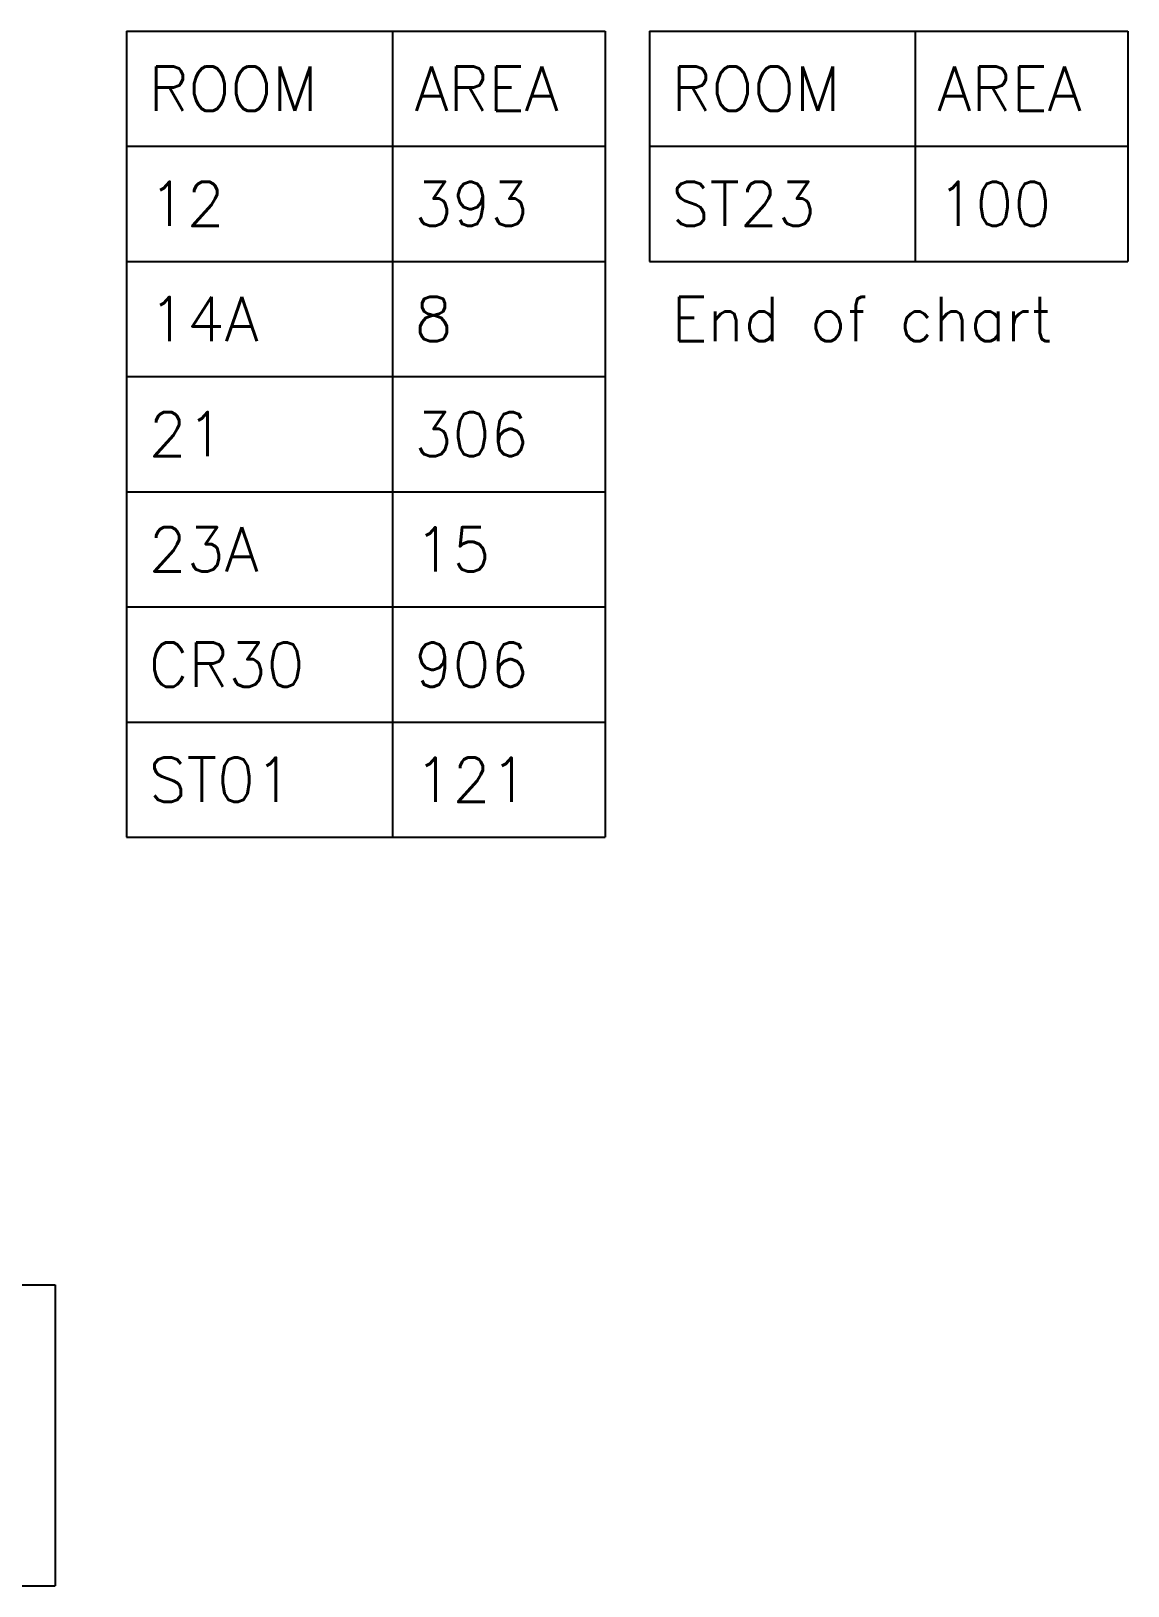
# Model space of a CAD drawing. Header units: inches. Extents: x 3065714 to 3066071, y 1244958 to 1245337.
# Drawn here: x 3065923.7 to 3065961.3, y 1245162.3 to 1245215.7 of the extents above; entities that cross this region are included whole.
import ezdxf

# ---------------------------------------------------------------- set-up
doc = ezdxf.new("R2010")
doc.units = ezdxf.units.IN
doc.header["$MEASUREMENT"] = 0
doc.layers.add('A-SPAC-ANOT', color=7, linetype='Continuous')
doc.layers.add('L-SITE', color=1, linetype='Continuous')
doc.styles.add('ROMANS', font='romans.shx')

msp = doc.modelspace()

# ---------------------------------------------------------------- linework, layer by layer
at = {"layer": 'A-SPAC-ANOT'}
for p, q in [((3065926.96, 1245215.719), (3065943.385, 1245215.719)), ((3065926.96, 1245215.719), (3065926.96, 1245188.04)), ((3065936.085, 1245215.719), (3065936.085, 1245188.04)), ((3065943.385, 1245215.719), (3065943.385, 1245188.04)), ((3065944.906, 1245215.719), (3065961.331, 1245215.719)), ((3065944.906, 1245215.719), (3065944.906, 1245207.81)), ((3065954.031, 1245215.719), (3065954.031, 1245207.81)), ((3065961.331, 1245215.719), (3065961.331, 1245207.81)), ((3065926.96, 1245211.765), (3065943.385, 1245211.765)), ((3065944.906, 1245211.765), (3065961.331, 1245211.765)), ((3065926.96, 1245207.81), (3065943.385, 1245207.81)), ((3065944.906, 1245207.81), (3065961.331, 1245207.81)), ((3065926.96, 1245203.856), (3065943.385, 1245203.856)), ((3065926.96, 1245199.902), (3065943.385, 1245199.902)), ((3065926.96, 1245195.948), (3065943.385, 1245195.948)), ((3065926.96, 1245191.994), (3065943.385, 1245191.994)), ((3065926.96, 1245188.04), (3065943.385, 1245188.04))]:
    msp.add_line(p, q, dxfattribs=at)
at = {"layer": 'L-SITE'}
for p, q in [((3065921.016, 1245172.669), (3065924.516, 1245172.669)), ((3065924.516, 1245172.669), (3065924.516, 1245162.336)), ((3065921.016, 1245162.336), (3065924.516, 1245162.336))]:
    msp.add_line(p, q, dxfattribs=at)

# ---------------------------------------------------------------- texts
at = {"layer": 'A-SPAC-ANOT', "style": 'ROMANS'}
for s, height, p in [('ROOM', 1.5208, (3065927.721, 1245212.981)), ('AREA', 1.5208, (3065936.846, 1245212.981)), ('ROOM', 1.5208, (3065945.667, 1245212.981)), ('AREA', 1.5208, (3065954.792, 1245212.981)), ('12', 1.5208, (3065927.721, 1245209.027)), ('393', 1.5208, (3065936.846, 1245209.027)), ('ST23', 1.5208, (3065945.667, 1245209.027)), ('100', 1.5208, (3065954.792, 1245209.027)), ('14A', 1.5208, (3065927.721, 1245205.073)), ('8', 1.521, (3065936.846, 1245205.073)), ('End of chart', 1.52083, (3065945.667, 1245205.073)), ('21', 1.5208, (3065927.721, 1245201.119)), ('306', 1.5208, (3065936.846, 1245201.119)), ('23A', 1.5208, (3065927.721, 1245197.165)), ('15', 1.5208, (3065936.846, 1245197.165)), ('CR30', 1.5208, (3065927.721, 1245193.21)), ('906', 1.5208, (3065936.846, 1245193.21)), ('ST01', 1.5208, (3065927.721, 1245189.256)), ('121', 1.5208, (3065936.846, 1245189.256))]:
    msp.add_text(s, height=height, dxfattribs=at).set_placement(p)

doc.saveas('drawing.dxf')
